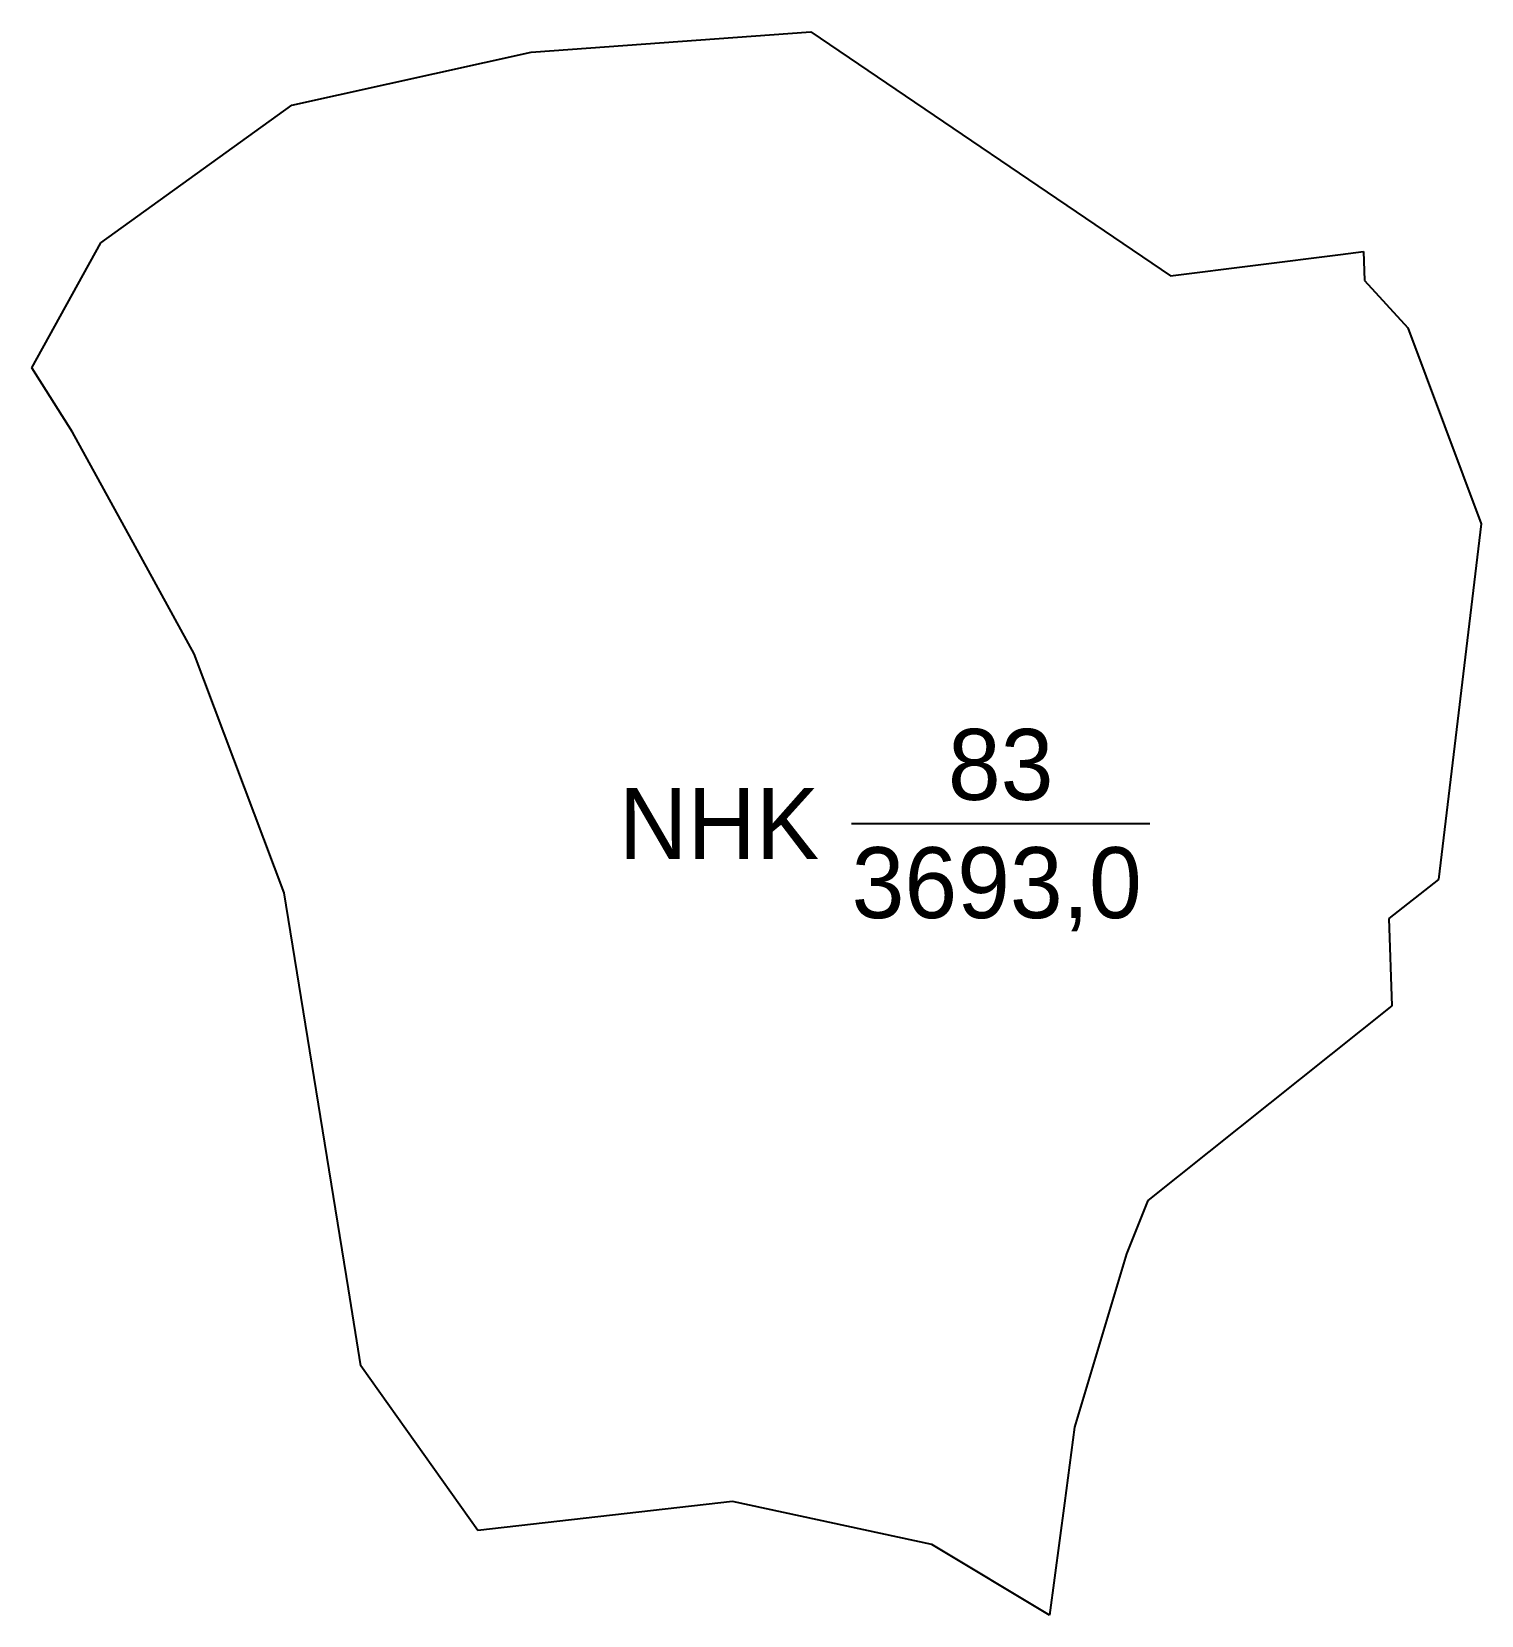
# Model space of a CAD drawing. Extents: x 546371 to 550543, y 1820810 to 1826662.
# Drawn here: x 549253.6 to 549324.9, y 1822065.6 to 1822143.6 of the extents above; entities that cross this region are included whole.
import ezdxf

# ---------------------------------------------------------------- set-up
doc = ezdxf.new("R2010")
doc.units = 0
doc.layers.add('CanhThua', color=7, linetype='Continuous')
doc.layers.add('NhanDiaChinhThua', color=7, linetype='Continuous')

msp = doc.modelspace()

# ---------------------------------------------------------------- linework, layer by layer
at = {"layer": 'CanhThua'}
for p, q in [((549278.153, 1822142.61), (549291.924, 1822143.624)), ((549291.924, 1822143.624), (549309.626, 1822131.598)), ((549266.364, 1822140.004), (549278.153, 1822142.61)), ((549256.964, 1822133.23), (549266.364, 1822140.004)), ((549253.551, 1822127.073), (549256.964, 1822133.23)), ((549309.626, 1822131.598), (549318.005, 1822132.652)), ((549318.005, 1822132.652), (549319.137, 1822132.794)), ((549319.137, 1822132.794), (549319.191, 1822131.362)), ((549319.191, 1822131.362), (549321.329, 1822129.037)), ((549321.329, 1822129.037), (549324.94, 1822119.39)), ((549255.563, 1822123.896), (549253.551, 1822127.073)), ((549258.643, 1822118.276), (549255.563, 1822123.896)), ((549324.94, 1822119.39), (549322.824, 1822101.856)), ((549261.548, 1822112.975), (549258.643, 1822118.276)), ((549265.987, 1822101.206), (549261.548, 1822112.975)), ((549322.824, 1822101.856), (549320.378, 1822099.944)), ((549269.149, 1822081.707), (549265.987, 1822101.206)), ((549320.378, 1822099.944), (549320.54, 1822095.64)), ((549320.54, 1822095.64), (549308.522, 1822086.046)), ((549308.522, 1822086.046), (549307.473, 1822083.428)), ((549307.473, 1822083.428), (549306.734, 1822080.967)), ((549269.764, 1822077.915), (549269.149, 1822081.707)), ((549306.734, 1822080.967), (549304.906, 1822074.88)), ((549275.528, 1822069.794), (549269.764, 1822077.915)), ((549304.906, 1822074.88), (549304.41, 1822071.151)), ((549288.063, 1822071.233), (549275.528, 1822069.794)), ((549297.876, 1822069.113), (549288.063, 1822071.233)), ((549304.41, 1822071.151), (549303.674, 1822065.62)), ((549303.674, 1822065.62), (549297.876, 1822069.113))]:
    msp.add_line(p, q, dxfattribs=at)
at = {"layer": 'NhanDiaChinhThua'}
msp.add_line((549293.93, 1822104.62), (549308.62, 1822104.62), dxfattribs=at)

# ---------------------------------------------------------------- texts
for s, p in [('83', (549298.672, 1822105.785)), ('NHK', (549282.468, 1822102.873)), ('3693,0', (549293.931, 1822099.962))]:
    msp.add_text(s, height=3.4938, dxfattribs=at).set_placement(p)

doc.saveas('drawing.dxf')
